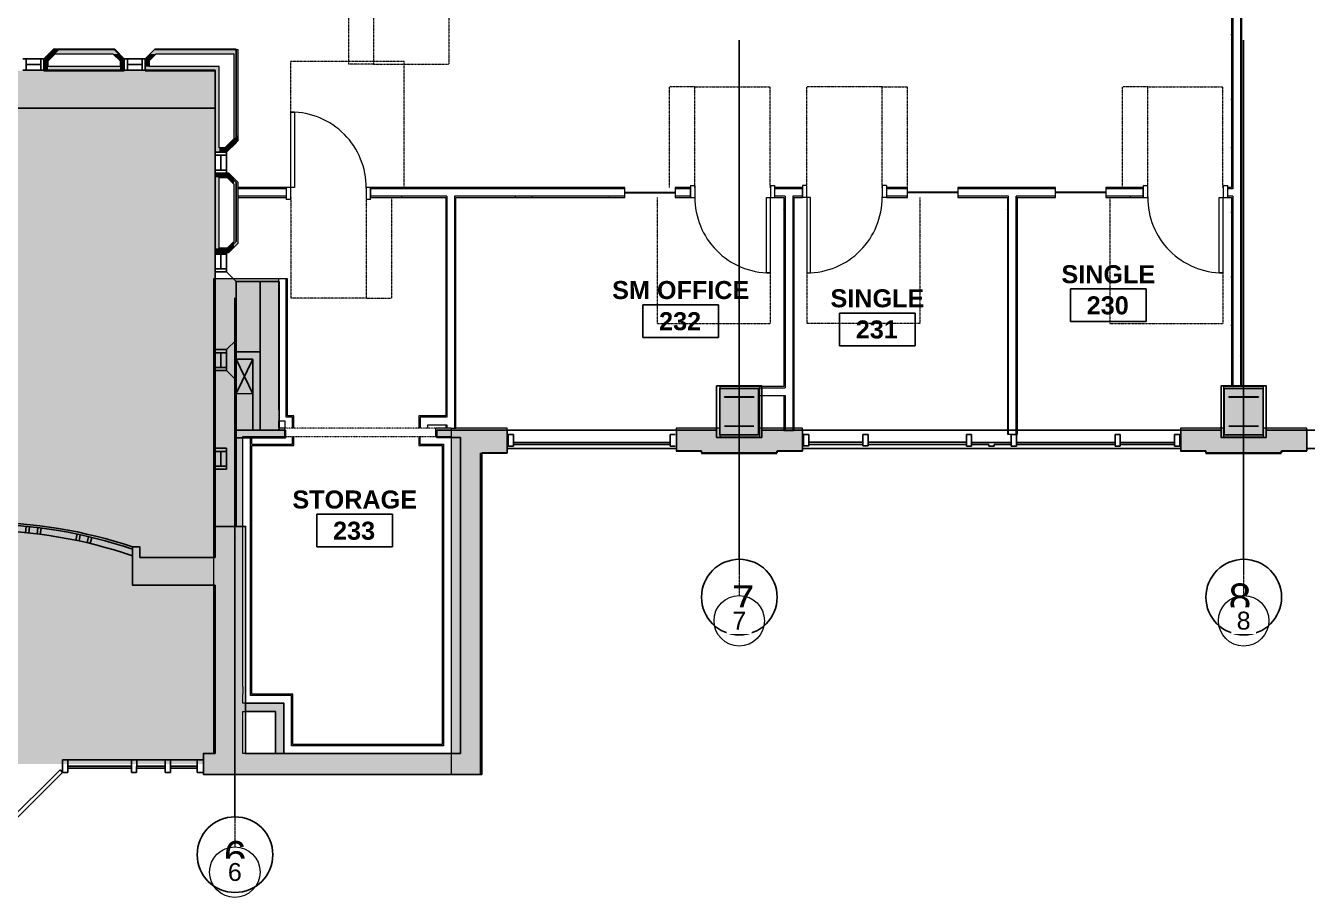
# Model space of a CAD drawing. Header units: inches. Extents: x 25329 to 28023, y 11893 to 13703.
# Drawn here: x 26722 to 27332, y 11893 to 12308 of the extents above; entities that cross this region are included whole.
import ezdxf

# ---------------------------------------------------------------- set-up
doc = ezdxf.new("R2010")
doc.units = ezdxf.units.IN
doc.header["$MEASUREMENT"] = 0
for name, pattern in [('Dash', [0.25, 0.125, -0.125]), ('Grid Line 1_2_', [0.875, 0.5, -0.125, 0.125, -0.125]), ('L1$0$Plaza America BA02$0$CENTER2', [1.125, 0.75, -0.125, 0.125, -0.125]), ('L1$0$Plaza America BA02$0$DASHDOT', [1, 0.5, -0.25, 0, -0.25]), ('L1$0$SAG 02ATL Ste230PHII$0$CENTER2', [1.125, 0.75, -0.125, 0.125, -0.125]), ('Overhead', [0.15625, 0.09375, -0.0625])]:
    doc.linetypes.add(name, pattern=pattern)
for name, color, linetype, lineweight in [('A-AREA-IDEN', 2, 'Continuous', 9), ('A-DETL-GENF', 92, 'Continuous', 9), ('A-DETL-MEDM', 33, 'Continuous', 13), ('A-DOOR', 31, 'Continuous', 13), ('A-DOOR-FRAM', 31, 'Continuous', 20), ('A-GENM', 13, 'Continuous', 13), ('A-GLAZ', 151, 'Continuous', 13), ('A-WALL', 113, 'Continuous', 13), ('A-WALL-PATT', 111, 'Continuous', 13), ('I-WALL', 2, 'Continuous', 13), ('Plaza America_Tower 1_2nd Floor -REVIT_dwg', 8, 'Continuous', 9), ('S-COLS', 52, 'Continuous', 13), ('S-GRID', 1, 'Continuous', 9), ('S-GRID-IDEN', 1, 'Continuous', 9)]:
    doc.layers.add(name, color=color, linetype=linetype, lineweight=lineweight)
for name, color, linetype in [('L1$0$A-Cols-Extr', 3, 'Continuous'), ('L1$0$A-Glaz', 92, 'Continuous'), ('L1$0$A-Wall-Extr', 7, 'Continuous'), ('L1$0$Plaza America BA02$0$14', 5, 'L1$0$Plaza America BA02$0$DASHDOT'), ('L1$0$Plaza America BA02$0$A-Column grid', 252, 'L1$0$Plaza America BA02$0$CENTER2'), ('L1$0$SAG 02ATL Ste230PHII$0$A-Column grid', 252, 'L1$0$SAG 02ATL Ste230PHII$0$CENTER2')]:
    doc.layers.add(name, color=color, linetype=linetype)
doc.styles.add('L1$0$Plaza America BA02$0$MONOTXT', font='MONOTXT', dxfattribs={"height": 0.2})
doc.styles.add('Swis721 Lt BT', font='swissl.ttf', dxfattribs={"height": 8.514638})
doc.styles.add('Swis721 Lt BT_B', font='', dxfattribs={"height": 8.583975})
doc.styles.get('Swis721 Lt BT_B').set_extended_font_data('Swis721 Lt BT', bold=True)
pattern_1 = [(0, (0, 0), (30.72, 7.68), [1.267, -21.773, 1.267, -21.773, -122.88]), (0, (0, 0), (30.72, 7.68), [-46.08, 1.267, -44.813, 1.267, -21.773, -53.76]), (0, (0, 0), (30.72, 7.68), [-115.2, 1.267, -14.093, 1.267, -37.133]), (120, (11.52, 3.84), (-22.0110751, 22.7643004), [1.267, -21.773, 1.267, -21.773, -122.88]), (120, (11.52, 3.84), (-22.0110751, 22.7643004), [-46.08, 1.267, -44.813, 1.267, -21.773, -53.76]), (120, (11.52, 3.84), (-22.0110751, 22.7643004), [-115.2, 1.267, -14.093, 1.267, -37.133]), (240, (15.36, 19.2), (-8.7089249, -30.4443004), [1.267, -21.773, 1.267, -21.773, -122.88]), (240, (15.36, 19.2), (-8.7089249, -30.4443004), [-46.08, 1.267, -44.813, 1.267, -21.773, -53.76]), (240, (15.36, 19.2), (-8.7089249, -30.4443004), [-115.2, 1.267, -14.093, 1.267, -37.133])]

# ---------------------------------------------------------------- blocks, each defined once
blk = doc.blocks.new('L1')
at = {"layer": 'L1$0$A-Cols-Extr'}
for points in [[(27072.47, 12111.73), (27072.47, 12136.23), (27050.99, 12136.23), (27050.99, 12111.73)], [(27070.98, 12113.07), (27070.98, 12135.07), (27052.48, 12135.07), (27052.48, 12113.07)], [(27068.73, 12131.07), (27068.73, 12130.98), (27054.73, 12130.98), (27054.73, 12131.07)], [(27312.47, 12111.73), (27312.47, 12136.23), (27290.99, 12136.23), (27290.99, 12111.73)], [(27310.98, 12113.07), (27310.98, 12135.07), (27292.48, 12135.07), (27292.48, 12113.07)], [(27308.73, 12131.07), (27308.73, 12130.98), (27294.73, 12130.98), (27294.73, 12131.07)]]:
    blk.add_lwpolyline(points, close=True, dxfattribs=at)
for points in [[(27061.73, 12130.98), (27061.73, 12116.98)], [(27301.73, 12130.98), (27301.73, 12116.98)], [(27068.73, 12117.07), (27054.73, 12117.07)], [(27308.73, 12117.07), (27294.73, 12117.07)]]:
    blk.add_lwpolyline(points, dxfattribs=at)
at = {"layer": 'L1$0$A-Glaz'}
for p, q in [((26730.91, 12291.92), (26720.91, 12291.92)), ((26722.41, 12291.92), (26722.41, 12286.43)), ((26722.41, 12289.17), (26729.41, 12289.17)), ((26729.41, 12291.92), (26729.41, 12286.43)), ((26730.91, 12291.92), (26730.91, 12286.43)), ((26769.11, 12291.94), (26769.11, 12286.43)), ((26779.11, 12291.93), (26769.11, 12291.93)), ((26770.61, 12291.93), (26770.61, 12286.44)), ((26770.61, 12289.18), (26777.61, 12289.18)), ((26777.61, 12291.93), (26777.61, 12286.44)), ((26779.11, 12291.93), (26779.11, 12286.44)), ((26779.11, 12291.92), (26779.11, 12291.92)), ((26730.91, 12286.42), (26720.91, 12286.42)), ((26779.11, 12286.43), (26769.11, 12286.43)), ((26812.32, 12247.47), (26817.81, 12247.47)), ((26812.32, 12247.47), (26812.32, 12237.47)), ((26817.82, 12247.47), (26817.82, 12237.47)), ((26812.32, 12245.97), (26817.81, 12245.97)), ((26815.06, 12238.97), (26815.07, 12245.97)), ((26812.31, 12237.47), (26817.82, 12237.47)), ((26812.32, 12238.97), (26817.81, 12238.97)), ((26812.32, 12200.51), (26812.32, 12190.52)), ((26812.32, 12200.51), (26817.81, 12200.51)), ((26812.32, 12199.01), (26817.81, 12199.01)), ((26815.06, 12192.01), (26815.07, 12199.01)), ((26817.82, 12200.51), (26817.82, 12190.51)), ((26812.32, 12192.01), (26817.81, 12192.01)), ((26812.31, 12190.52), (26817.82, 12190.51)), ((26817.81, 12153.57), (26812.32, 12153.57)), ((26817.81, 12152.07), (26812.32, 12152.07)), ((26815.06, 12145.07), (26815.06, 12152.07)), ((26817.81, 12153.57), (26817.81, 12143.57)), ((26817.82, 12143.57), (26812.31, 12143.57)), ((26817.81, 12145.07), (26812.32, 12145.07)), ((26951.31, 12104.42), (26951.31, 12115.17)), ((27031.81, 12115.17), (26951.31, 12115.17)), ((26951.81, 12107.67), (26951.81, 12113.17)), ((26951.81, 12113.17), (26954.31, 12113.17)), ((26954.31, 12113.17), (26954.31, 12107.67)), ((27028.81, 12113.17), (27031.31, 12113.17)), ((27028.81, 12107.67), (27028.81, 12113.17)), ((27031.81, 12105.43), (27031.81, 12115.17)), ((27091.81, 12105.43), (27091.81, 12115.17)), ((27271.81, 12115.17), (27091.81, 12115.17)), ((27092.31, 12107.71), (27092.31, 12113.21)), ((27092.31, 12113.21), (27094.81, 12113.21)), ((27094.81, 12113.21), (27094.81, 12107.71)), ((27120.56, 12113.21), (27123.06, 12113.21)), ((27120.56, 12107.71), (27120.56, 12113.21)), ((27123.06, 12113.21), (27123.06, 12107.71)), ((27169.81, 12107.67), (27169.81, 12113.17)), ((27169.81, 12113.17), (27172.31, 12113.17)), ((27172.31, 12113.17), (27172.31, 12107.67)), ((27191.18, 12113.17), (27193.81, 12113.17)), ((27191.18, 12107.67), (27191.18, 12113.17)), ((27193.68, 12113.17), (27193.68, 12107.67)), ((27240.56, 12107.67), (27240.56, 12113.17)), ((27240.56, 12113.17), (27243.06, 12113.17)), ((27243.06, 12113.17), (27243.06, 12107.67)), ((27268.81, 12113.17), (27271.31, 12113.17)), ((27268.81, 12107.67), (27268.81, 12113.17)), ((27271.31, 12113.17), (27271.31, 12107.67)), ((27271.81, 12105.43), (27271.81, 12115.17)), ((27433.9, 12115.17), (27331.81, 12115.17)), ((27331.81, 12105.43), (27331.81, 12115.17)), ((26817.81, 12106.62), (26812.32, 12106.62)), ((26817.82, 12106.62), (26817.82, 12096.62)), ((27031.81, 12106.42), (26951.31, 12106.42)), ((26954.31, 12107.67), (26951.81, 12107.67)), ((27028.81, 12109.42), (26954.31, 12109.42)), ((27028.81, 12108.42), (26954.31, 12108.42)), ((27031.31, 12107.67), (27028.81, 12107.67)), ((27271.81, 12106.42), (27091.81, 12106.42)), ((27094.81, 12107.71), (27092.31, 12107.71)), ((27120.56, 12109.48), (27094.81, 12109.48)), ((27120.56, 12108.42), (27094.81, 12108.42)), ((27123.06, 12107.71), (27120.56, 12107.71)), ((27169.81, 12109.48), (27123.06, 12109.48)), ((27169.81, 12108.42), (27123.06, 12108.42)), ((27169.81, 12109.67), (27169.81, 12109.67)), ((27172.31, 12107.67), (27169.81, 12107.67)), ((27172.31, 12109.67), (27172.31, 12109.67)), ((27191.18, 12109.42), (27172.31, 12109.42)), ((27180.56, 12108.42), (27172.31, 12108.42)), ((27180.56, 12107.67), (27180.56, 12108.42)), ((27180.56, 12107.67), (27183.06, 12107.67)), ((27183.06, 12107.67), (27183.06, 12108.42)), ((27183.06, 12108.42), (27191.18, 12108.42)), ((27193.68, 12107.67), (27191.18, 12107.67)), ((27193.68, 12109.42), (27240.56, 12109.42)), ((27193.68, 12108.42), (27240.56, 12108.42)), ((27243.06, 12107.67), (27240.56, 12107.67)), ((27243.06, 12109.42), (27268.81, 12109.42)), ((27243.06, 12108.42), (27268.81, 12108.42)), ((27271.31, 12107.67), (27268.81, 12107.67)), ((27433.9, 12106.42), (27331.81, 12106.42)), ((26817.81, 12105.12), (26812.32, 12105.12)), ((26815.06, 12098.12), (26815.06, 12105.12)), ((26817.82, 12096.62), (26812.31, 12096.62)), ((26817.81, 12098.12), (26812.32, 12098.12)), ((26722.21, 12066.43), (26722.5, 12069.42)), ((26723.71, 12066.29), (26724.01, 12069.27)), ((26727.68, 12065.84), (26728.04, 12068.82)), ((26729.17, 12065.66), (26729.55, 12068.64)), ((26746.12, 12062.84), (26746.73, 12065.77)), ((26747.59, 12062.54), (26748.22, 12065.46)), ((26751.49, 12061.65), (26752.17, 12064.57)), ((26752.95, 12061.31), (26753.65, 12064.22)), ((26806.81, 11961.42), (26806.81, 11951.42)), ((26711.7, 11926.79), (26738.57, 11953.66)), ((26739.81, 11952.42), (26738.57, 11953.66)), ((26739.79, 11958.43), (26739.79, 11952.42)), ((26742.29, 11958.42), (26739.79, 11958.42)), ((26772.52, 11958.43), (26742.29, 11958.42)), ((26742.29, 11952.42), (26742.29, 11958.42)), ((26772.54, 11955.44), (26742.29, 11955.44)), ((26772.54, 11954.44), (26742.29, 11954.44)), ((26775.02, 11958.43), (26772.52, 11958.44)), ((26772.52, 11956.84), (26772.52, 11958.43)), ((26772.52, 11958.43), (26772.52, 11952.43)), ((26775.02, 11952.43), (26775.03, 11958.43)), ((26788.66, 11958.43), (26775.03, 11958.43)), ((26788.67, 11955.43), (26775.03, 11955.43)), ((26788.67, 11954.43), (26775.03, 11954.43)), ((26791.16, 11958.42), (26788.66, 11958.43)), ((26788.66, 11958.43), (26788.66, 11952.42)), ((26788.66, 11956.84), (26788.66, 11958.43)), ((26803.79, 11955.42), (26791.15, 11955.42)), ((26803.79, 11954.42), (26791.15, 11954.42)), ((26803.78, 11958.42), (26791.16, 11958.42)), ((26791.16, 11952.42), (26791.16, 11958.42)), ((26803.78, 11956.83), (26803.78, 11958.42)), ((26803.78, 11958.42), (26803.78, 11952.42)), ((26806.81, 11958.42), (26803.78, 11958.42)), ((26712.94, 11925.55), (26739.81, 11952.42)), ((26742.29, 11952.42), (26739.79, 11952.42)), ((26775.02, 11952.43), (26772.52, 11952.43)), ((26791.16, 11952.42), (26788.66, 11952.42)), ((26806.81, 11952.42), (26803.78, 11952.42))]:
    blk.add_line(p, q, dxfattribs=at)
for radius, start, end in [(222.71, 71.34269, 89.99996), (221.71, 71.25534, 90.00003), (218.71, 70.9885, 89.99997)]:
    blk.add_arc((26701.79, 11848.66), radius, start, end, dxfattribs=at)
at = {"layer": 'L1$0$A-Wall-Extr'}
for p, q in [((26730.91, 12291.92), (26735.41, 12296.42)), ((26735.41, 12296.42), (26764.61, 12296.42)), ((26764.61, 12296.42), (26769.11, 12291.93)), ((26779.11, 12291.93), (26783.61, 12296.43)), ((26783.61, 12296.43), (26822.31, 12296.42)), ((26730.91, 12286.42), (26769.11, 12286.41)), ((26779.11, 12286.43), (26812.31, 12286.43)), ((26591.31, 12268.44), (26812.31, 12268.44)), ((26822.31, 12251.97), (26817.81, 12247.47)), ((26812.31, 12237.47), (26812.31, 12200.51)), ((26822.32, 12232.97), (26817.82, 12237.47)), ((26822.32, 12205.02), (26822.32, 12232.97)), ((26812.29, 12210.9), (26812.29, 12210.9)), ((26817.82, 12200.52), (26822.32, 12205.02)), ((26812.31, 12054.67), (26812.31, 12190.52)), ((26822.32, 12186.01), (26817.82, 12190.51)), ((26822.32, 12158.06), (26822.32, 12186.01)), ((26822.32, 12186.01), (26842.82, 12186.01)), ((26842.82, 12115.17), (26842.82, 12186.01)), ((26817.82, 12153.56), (26822.32, 12158.06)), ((26822.31, 12152.54), (26833.79, 12152.54)), ((26822.31, 12152.54), (26822.31, 12069.42)), ((26822.31, 12152.54), (26822.31, 12152.54)), ((26822.31, 12149), (26830.29, 12132.54)), ((26822.31, 12149), (26830.29, 12149)), ((26830.29, 12149), (26822.33, 12132.63)), ((26830.29, 12149.04), (26830.29, 12115.17)), ((26833.79, 12152.54), (26833.79, 12115.17)), ((26822.33, 12139.07), (26817.83, 12143.57)), ((26830.29, 12132.54), (26822.33, 12132.63)), ((26837.97, 12115.17), (26822.31, 12115.17)), ((26917.92, 12115.17), (26929.06, 12115.17)), ((26929.06, 12115.17), (26929.06, 12115.17)), ((26929.06, 12115.17), (26951.31, 12115.17)), ((27031.81, 12115.17), (27050.99, 12115.17)), ((27091.81, 12115.17), (27072.47, 12115.17)), ((27271.81, 12115.17), (27290.99, 12115.17)), ((27331.81, 12115.17), (27312.47, 12115.17)), ((26837.92, 12111.64), (26822.31, 12111.64)), ((26917.92, 12111.67), (26929.06, 12111.67)), ((26929.03, 11961.42), (26929.06, 12111.67)), ((26939.28, 12104.42), (26951.31, 12104.42)), ((26939.28, 11951.42), (26939.28, 12104.42)), ((27043.81, 12105.43), (27031.81, 12105.43)), ((27043.81, 12104.43), (27043.81, 12105.43)), ((27079.81, 12104.43), (27043.81, 12104.43)), ((27079.81, 12104.43), (27079.81, 12105.43)), ((27091.81, 12105.43), (27079.81, 12105.43)), ((27079.81, 12104.43), (27079.81, 12104.43)), ((27283.81, 12105.43), (27271.81, 12105.43)), ((27283.81, 12104.43), (27283.81, 12105.43)), ((27319.81, 12104.43), (27283.81, 12104.43)), ((27331.81, 12105.43), (27319.81, 12105.43)), ((27319.81, 12104.43), (27319.81, 12105.43)), ((27319.81, 12104.43), (27319.81, 12104.43)), ((26822.31, 12069.42), (26822.31, 12092.12)), ((26826.81, 12069.42), (26812.31, 12069.42)), ((26812.31, 12069.42), (26812.31, 12069.42)), ((26826.81, 12069.42), (26826.81, 11961.42)), ((26822.31, 12064.17), (26822.31, 12064.17)), ((26773.04, 12059.67), (26776.54, 12059.67)), ((26773.04, 12059.67), (26773.04, 12041.42)), ((26776.54, 12054.67), (26776.54, 12059.67)), ((26812.29, 12054.67), (26776.54, 12054.67)), ((26773.04, 12041.42), (26812.29, 12041.42)), ((26812.31, 12041.42), (26773.06, 12041.42)), ((26812.29, 12041.42), (26812.29, 11961.42)), ((26812.31, 11961.42), (26812.31, 12041.42)), ((26806.81, 11961.42), (26812.29, 11961.42)), ((26929.03, 11961.42), (26826.79, 11961.42)), ((26806.81, 11951.42), (26939.28, 11951.42)), ((26927.28, 11951.42), (26939.28, 11951.42))]:
    blk.add_line(p, q, dxfattribs=at)
at = {"layer": 'L1$0$A-Wall-Extr', "linetype": 'Continuous'}
blk.add_line((26822.32, 12158.06), (26822.31, 12139.09), dxfattribs=at)
at = {"layer": 'L1$0$A-Wall-Extr', "linetype": 'Continuous', "flags": 128}
for points in [[(26779.11, 12291.92), (26783.61, 12296.43), (26822.31, 12296.43), (26822.31, 12251.97), (26817.81, 12247.47), (26812.32, 12247.47), (26812.32, 12286.43), (26779.11, 12286.43)], [(26812.32, 12237.47), (26817.82, 12237.47), (26822.32, 12232.97), (26822.32, 12205.02), (26817.82, 12200.52), (26812.32, 12200.51)], [(26812.31, 12190.52), (26817.82, 12190.51), (26822.32, 12186.01), (26822.31, 12158.05), (26817.82, 12153.56), (26812.32, 12153.57)]]:
    blk.add_lwpolyline(points, close=True, dxfattribs=at)
at = {"layer": 'L1$0$A-Wall-Extr', "linetype": 'Continuous'}
for points in [[(26833.79, 12152.54), (26822.32, 12152.54), (26822.32, 12186.01)], [(26822.32, 12186.01), (26842.82, 12186.01)], [(26842.82, 12186.01), (26842.82, 12115.17), (26833.79, 12115.17), (26833.79, 12186.01)]]:
    blk.add_lwpolyline(points, dxfattribs=at)
at = {"layer": 'L1$0$A-Wall-Extr', "linetype": 'Continuous', "flags": 128}
for points in [[(26817.81, 12153.56), (26822.31, 12158.05), (26822.32, 12152.54), (26833.79, 12152.54)], [(26812.31, 12143.57), (26812.32, 12153.57)], [(26812.31, 12143.57), (26812.31, 12054.67), (26776.54, 12054.67), (26776.54, 12059.67), (26773.04, 12059.67), (26773.06, 12041.42), (26812.29, 12041.42), (26812.31, 11961.42), (26806.81, 11961.42), (26806.81, 11951.42), (26939.28, 11951.42), (26939.28, 12104.42), (26951.31, 12104.42), (26951.31, 12115.17), (26917.92, 12115.17), (26917.92, 12111.67), (26929.06, 12111.67), (26929.03, 11961.42), (26826.81, 11961.42), (26826.81, 12069.42), (26812.31, 12069.42)], [(26812.31, 12143.57), (26817.81, 12143.57), (26822.33, 12139.07), (26822.31, 12069.42)], [(26833.79, 12115.17), (26845.92, 12115.14), (26845.92, 12111.64), (26822.31, 12111.64), (26822.31, 12139.09)], [(26845.03, 11961.42), (26845.03, 11985.42), (26826.81, 11985.42)], [(26841.03, 11961.42), (26841.03, 11981.42), (26826.81, 11981.42)]]:
    blk.add_lwpolyline(points, dxfattribs=at)
at = {"layer": 'L1$0$Plaza America BA02$0$14', "linetype": 'Continuous'}
for centre in [(27061.79, 12035.78), (27301.78, 12035.78), (26821.81, 11913.26)]:
    blk.add_ellipse(centre, major_axis=(18, 0), ratio=0.99964, start_param=0, end_param=6.283175, dxfattribs=at)
at = {"layer": 'L1$0$Plaza America BA02$0$A-Column grid'}
for p, q in [((27061.73, 12300.7), (27061.73, 12053.77)), ((27301.73, 12300.7), (27301.73, 12053.77)), ((26821.81, 12178.18), (26821.81, 11931.25))]:
    blk.add_line(p, q, dxfattribs=at)
at = {"layer": 'L1$0$SAG 02ATL Ste230PHII$0$A-Column grid', "linetype": 'Continuous'}
for p, q in [((27061.73, 12300.7), (27061.73, 12053.77)), ((27301.73, 12300.7), (27301.73, 12053.77)), ((26821.81, 12178.18), (26821.81, 11931.25))]:
    blk.add_line(p, q, dxfattribs=at)
at = {"layer": 'L1$0$Plaza America BA02$0$14', "linetype": 'Continuous', "style": 'L1$0$Plaza America BA02$0$MONOTXT', "width": 1.000361}
for s, p in [('7', (27057.76, 12027.93)), ('8', (27294.16, 12028.8)), ('6', (26816.06, 11906.28))]:
    blk.add_text(s, height=13.49, dxfattribs=at).set_placement(p)
blk = doc.blocks.new('Single Flush - OTJ_SOLIDFLUSH_ALUM-4900275-FIRST FLOOR CONSTRUCTION')
at = {"layer": 'A-DOOR', "lineweight": 20}
for p, q in [((16.16, -2.44), (17.91, -2.44)), ((16.16, -38.25), (16.16, -2.44)), ((17.91, -2.44), (17.91, -38.25)), ((17.91, -38.25), (16.16, -38.25))]:
    blk.add_line(p, q, dxfattribs=at)
at = {"layer": 'A-DOOR', "lineweight": 9}
blk.add_arc((17.91, -2.44), 35.81, 179.5, 270, dxfattribs=at)
at = {"layer": 'A-DOOR-FRAM'}
for p, q in [((-20, 3.31), (-20, -2.44)), ((-20, 3.31), (-18, 3.31)), ((-18, 3.31), (-18, -2.44)), ((18, 3.31), (18, -2.44)), ((18, 3.31), (20, 3.31)), ((20, 3.31), (20, -2.44)), ((-20, -2.44), (-18, -2.44)), ((18, -2.44), (20, -2.44))]:
    blk.add_line(p, q, dxfattribs=at)
at = {"layer": 'A-GENM', "linetype": 'Dash', "lineweight": 9}
for p, q in [((-17.91, 50.25), (-29.91, 50.25)), ((-29.91, 2.44), (-29.91, 50.25)), ((-17.91, 50.25), (17.91, 50.25)), ((-17.91, 2.44), (-17.91, 50.25)), ((17.91, 2.44), (17.91, 50.25)), ((17.87, 2.44), (17.91, 2.44)), ((-35.91, -2.44), (-35.91, -62.25)), ((17.87, -2.44), (17.91, -2.44)), ((17.91, -2.44), (17.91, -62.25)), ((-35.91, -62.25), (17.91, -62.25))]:
    blk.add_line(p, q, dxfattribs=at)
blk = doc.blocks.new('Single Flush - OTJ_SOLIDFLUSH_ALUM-4900816-FIRST FLOOR CONSTRUCTION')
at = {"layer": 'A-DOOR', "lineweight": 20}
for p, q in [((16.16, 38.25), (16.16, 2.44)), ((17.91, 38.25), (16.16, 38.25)), ((17.91, 2.44), (17.91, 38.25)), ((16.16, 2.44), (17.91, 2.44))]:
    blk.add_line(p, q, dxfattribs=at)
at = {"layer": 'A-DOOR', "lineweight": 9}
blk.add_arc((17.91, 2.44), 35.81, 90, 180.5, dxfattribs=at)
at = {"layer": 'A-DOOR-FRAM'}
for p, q in [((-20, -3.31), (-20, 2.44)), ((-20, 2.44), (-18, 2.44)), ((-18, -3.31), (-18, 2.44)), ((18, -3.31), (18, 2.44)), ((18, 2.44), (20, 2.44)), ((20, -3.31), (20, 2.44)), ((-20, -3.31), (-18, -3.31)), ((18, -3.31), (20, -3.31))]:
    blk.add_line(p, q, dxfattribs=at)
at = {"layer": 'A-GENM', "linetype": 'Dash', "lineweight": 9}
for p, q in [((-35.91, 62.25), (17.91, 62.25)), ((-35.91, 2.44), (-35.91, 62.25)), ((17.91, 2.44), (17.91, 62.25)), ((17.87, 2.44), (17.91, 2.44)), ((-29.91, -2.44), (-29.91, -50.25)), ((-17.91, -2.44), (-17.91, -50.25)), ((17.87, -2.44), (17.91, -2.44)), ((17.91, -2.44), (17.91, -50.25)), ((-17.91, -50.25), (-29.91, -50.25)), ((-17.91, -50.25), (17.91, -50.25))]:
    blk.add_line(p, q, dxfattribs=at)
blk = doc.blocks.new('Frameless opening with glazing - 24_ x 96_-4900874-FIRST FLOOR CONSTRUCTION')
at = {"layer": 'A-GLAZ', "lineweight": 30}
blk.add_line((-13.5, 0.0625), (10.5, 0.0625), dxfattribs=at)
blk = doc.blocks.new('Concrete-Rectangular-Column - 19 X 24-5195709-FIRST FLOOR CONSTRUCTION')
at = {"layer": 'S-COLS', "lineweight": 9}
blk.add_hatch(color=7, dxfattribs=at).paths.add_polyline_path([(-9.5, -12), (9.5, -12), (9.5, 12), (-9.5, 12)], flags=0)
at = {"layer": 'S-COLS', "color": 8, "lineweight": 20}
for p, q in [((9.5, 12), (-9.5, 12)), ((-9.5, 12), (-9.5, -12)), ((9.5, -12), (9.5, 12)), ((-9.5, -12), (9.5, -12))]:
    blk.add_line(p, q, dxfattribs=at)
blk = doc.blocks.new('Opening-Door - 72 x 96-5124941-FIRST FLOOR CONSTRUCTION')
at = {"layer": 'A-DETL-GENF', "linetype": 'Overhead'}
for p, q in [((35.68, 2), (-36.32, 2)), ((-36.32, -2), (35.68, -2))]:
    blk.add_line(p, q, dxfattribs=at)
at = {"layer": 'A-DETL-MEDM', "lineweight": 20}
for p, q in [((-36.32, 2), (-36.32, -2)), ((35.68, -2), (35.68, 2))]:
    blk.add_line(p, q, dxfattribs=at)
blk = doc.blocks.new('Grid - Grid Head - Circle-50561-FIRST FLOOR CONSTRUCTION')
at = {"layer": 'S-GRID-IDEN'}
blk.add_circle((0, 0), 0.125, dxfattribs=at)
blk = doc.blocks.new('Room Tag - Room Name and Number-3379422-FIRST FLOOR CONSTRUCTION')
at = {"layer": 'A-AREA-IDEN'}
for p, q in [((-0.1881, -0.1636), (-0.1881, -0.0018)), ((-0.1881, -0.0018), (0.1869, -0.0018)), ((0.1869, -0.0018), (-0.1881, -0.0018)), ((-0.1881, -0.0018), (-0.1881, -0.1636)), ((0.1869, -0.0018), (0.1869, -0.1636)), ((0.1869, -0.1636), (0.1869, -0.0018)), ((0.1869, -0.1636), (-0.1881, -0.1636)), ((-0.1881, -0.1636), (0.1869, -0.1636))]:
    blk.add_line(p, q, dxfattribs=at)

msp = doc.modelspace()

# ---------------------------------------------------------------- hatches: boundary and pattern name
at = {"layer": 'A-DETL-GENF'}
msp.add_hatch(color=9, dxfattribs=at).paths.add_polyline_path([(26806.81, 11956.42), (26806.81, 11961.42), (26811.6, 11961.42), (26811.6, 12187.23), (26812.31, 12187.23), (26812.31, 12286.18), (26591.31, 12286.18), (26591.3, 12023.92), (26587.05, 12023.92), (26587.05, 12022.32), (26581.05, 12022.32), (26581.05, 12023.92), (26573.3, 12023.92), (26573.3, 12166.42), (26480.31, 12166.42), (26480.31, 11961.42), (26581.05, 11961.42), (26581.05, 11982.32), (26587.05, 11982.32), (26587.05, 11961.42), (26597.56, 11961.42), (26597.56, 11956.42), (26747.89, 11956.42)], flags=0)
at = {"layer": 'A-WALL-PATT', "lineweight": 9}
h = msp.add_hatch(dxfattribs=at)
h.set_pattern_fill('FP2_2', color=256, style=0, pattern_type=2)
h.set_pattern_definition(pattern_1)
h.paths.add_polyline_path([(27300.24, 12136.26), (27300.86, 12136.26), (27300.86, 12544.42), (27300.24, 12544.42), (27300.24, 12226.47)], flags=0)
h.paths.add_polyline_path([(27300.86, 12548.04), (27300.86, 12580.98), (27300.24, 12580.98), (27300.24, 12548.04)], flags=0)
h = msp.add_hatch(dxfattribs=at)
h.set_pattern_fill('FP2_2', color=256, style=0, pattern_type=2)
h.set_pattern_definition(pattern_1)
h.paths.add_polyline_path([(27295.99, 12136.26), (27296.61, 12136.26), (27296.61, 12226.47), (27295.99, 12226.47), (27295.99, 12225.84)], flags=0)
h.paths.add_polyline_path([(27295.99, 12230.09), (27296.61, 12230.09), (27296.61, 12467.48), (27295.99, 12467.48), (27295.99, 12230.72)], flags=0)
h.paths.add_polyline_path([(27296.61, 12471.11), (27296.61, 12574.36), (27295.99, 12574.36), (27295.99, 12471.11)], flags=0)
for points in [[(26732.91, 12290.84), (26738.3, 12296.23), (26735.47, 12296.23), (26732.91, 12293.67)], [(26763.72, 12294.23), (26766.55, 12294.23), (26764.55, 12296.23), (26738.3, 12296.23), (26736.3, 12294.23), (26747.89, 12294.23)], [(26781.41, 12294.23), (26821.31, 12294.23), (26821.31, 12296.23), (26783.41, 12296.23)], [(26821.31, 12253.79), (26823.31, 12255.79), (26823.31, 12296.23), (26821.31, 12296.23), (26821.31, 12255.79)], [(26730.91, 12286.18), (26732.91, 12286.18), (26732.91, 12293.67), (26730.91, 12291.67), (26730.91, 12290.84)], [(26767.11, 12290.84), (26767.11, 12293.67), (26766.55, 12294.23), (26763.72, 12294.23), (26764.55, 12293.4)], [(26767.11, 12286.18), (26769.11, 12286.18), (26769.11, 12291.67), (26767.11, 12293.67), (26767.11, 12288.18)], [(26779.11, 12289.1), (26784.24, 12294.23), (26781.41, 12294.23), (26779.11, 12291.93), (26779.11, 12291.1)], [(26779.11, 12288.18), (26781.11, 12288.18), (26781.11, 12291.1), (26779.11, 12289.1)], [(26747.89, 12286.18), (26767.11, 12286.18), (26767.11, 12288.18), (26732.91, 12288.18), (26732.91, 12286.18)], [(26808.35, 12286.18), (26814.31, 12286.18), (26814.31, 12288.18), (26779.11, 12288.18), (26779.11, 12286.18), (26805.32, 12286.18)], [(26812.31, 12247.47), (26814.31, 12247.47), (26814.31, 12286.18), (26812.31, 12286.18), (26812.31, 12248.01)], [(26816.99, 12249.47), (26819.82, 12249.47), (26823.31, 12252.96), (26823.31, 12255.79), (26821.31, 12253.79)], [(26817.82, 12247.47), (26819.82, 12249.47), (26814.31, 12249.47), (26814.31, 12247.47), (26816.06, 12247.47)], [(26816.06, 12235.44), (26818.06, 12235.44), (26816.06, 12237.44), (26812.31, 12237.44), (26812.31, 12235.44), (26814.31, 12235.44)], [(26812.31, 12201.77), (26814.31, 12201.77), (26814.31, 12235.44), (26812.31, 12235.44), (26812.31, 12226.47)], [(26821.31, 12232.19), (26821.31, 12235.02), (26818.89, 12237.44), (26816.06, 12237.44), (26818.06, 12235.44)], [(26821.31, 12202.19), (26823.31, 12204.19), (26823.31, 12233.02), (26821.31, 12235.02), (26821.31, 12204.19)], [(26818.06, 12199.77), (26818.89, 12199.77), (26821.31, 12202.19), (26821.31, 12205.02), (26816.06, 12199.77)], [(26812.31, 12199.77), (26816.06, 12199.77), (26818.06, 12201.77), (26812.31, 12201.77)], [(26829.35, 12116.23), (26842.6, 12116.23), (26842.6, 12187.23), (26811.6, 12187.23), (26811.6, 12116.23), (26829.23, 12116.23)], [(26825.6, 11961.42), (26825.6, 12116.23), (26811.6, 12116.23), (26811.6, 11961.42), (26813.46, 11961.42)], [(26924.6, 11951.42), (26938.6, 11951.42), (26938.6, 12116.23), (26924.6, 12116.23), (26924.6, 12049.99)], [(26938.6, 12104.23), (26951.31, 12104.23), (26951.31, 12116.23), (26938.6, 12116.23)], [(27043.81, 12105.17), (27043.81, 12116.17), (27031.65, 12116.17), (27031.65, 12105.17)], [(27043.81, 12104.17), (27079.65, 12104.17), (27079.65, 12116.17), (27071.47, 12116.17), (27071.47, 12111.98), (27052.47, 12111.98), (27052.47, 12116.17), (27043.81, 12116.17), (27043.81, 12105.17)], [(27091.81, 12105.17), (27091.81, 12116.17), (27087.18, 12116.17), (27087.18, 12115.1), (27086.99, 12116.17), (27079.65, 12116.17), (27079.65, 12105.17), (27087.18, 12105.17)], [(27272.45, 12105.17), (27283.81, 12105.17), (27283.81, 12116.17), (27271.65, 12116.17), (27271.65, 12105.17)], [(27311.23, 12104.17), (27319.65, 12104.17), (27319.65, 12116.17), (27311.23, 12116.17), (27311.23, 12111.98), (27292.23, 12111.98), (27292.23, 12116.17), (27283.81, 12116.17), (27283.81, 12104.17), (27300.24, 12104.17)], [(27319.65, 12105.17), (27331.81, 12105.17), (27331.81, 12116.17), (27319.65, 12116.17)], [(26825.6, 11981.42), (26845.03, 11981.42), (26845.03, 11985.42), (26825.6, 11985.42)], [(26845.03, 11961.42), (26845.03, 11981.42), (26841.03, 11981.42), (26841.03, 11961.42)], [(26879.03, 11951.42), (26924.6, 11951.42), (26924.6, 11961.42), (26806.81, 11961.42), (26806.81, 11951.42), (26846.25, 11951.42)]]:
    msp.add_hatch(color=7, dxfattribs=at).paths.add_polyline_path(points, flags=0)
h = msp.add_hatch(dxfattribs=at)
h.set_pattern_fill('FP2_2', color=256, style=0, pattern_type=2)
h.set_pattern_definition(pattern_1)
h.paths.add_polyline_path([(26922.06, 12230.09), (26922.06, 12230.72), (26886.32, 12230.72), (26886.32, 12230.09)], flags=0)
h.paths.add_polyline_path([(26846.23, 12230.09), (26846.32, 12230.09), (26846.32, 12230.72), (26823.31, 12230.72), (26823.31, 12230.09), (26842.6, 12230.09)], flags=0)
h = msp.add_hatch(dxfattribs=at)
h.set_pattern_fill('FP2_2', color=256, style=0, pattern_type=2)
h.set_pattern_definition(pattern_1)
h.paths.add_polyline_path([(27295.99, 12230.09), (27295.99, 12230.72), (27293.99, 12230.72), (27293.99, 12230.09)], flags=0)
h.paths.add_polyline_path([(26922.68, 12230.09), (27007.28, 12230.09), (27007.28, 12230.72), (26922.06, 12230.72), (26922.06, 12230.09)], flags=0)
h.paths.add_polyline_path([(27082.93, 12230.09), (27091.81, 12230.09), (27091.81, 12230.72), (27078.54, 12230.72), (27078.54, 12230.09), (27079.65, 12230.09)], flags=0)
h.paths.add_polyline_path([(27193.55, 12230.09), (27212.18, 12230.09), (27212.18, 12230.72), (27165.81, 12230.72), (27165.81, 12230.09), (27189.93, 12230.09)], flags=0)
h.paths.add_polyline_path([(27253.99, 12230.09), (27253.99, 12230.72), (27236.18, 12230.72), (27236.18, 12230.09)], flags=0)
h.paths.add_polyline_path([(27131.81, 12230.09), (27141.81, 12230.09), (27141.81, 12230.72), (27131.81, 12230.72)], flags=0)
h.paths.add_polyline_path([(27031.65, 12230.09), (27038.54, 12230.09), (27038.54, 12230.72), (27031.28, 12230.72), (27031.28, 12230.09)], flags=0)
h = msp.add_hatch(dxfattribs=at)
h.set_pattern_fill('FP2_2', color=256, style=0, pattern_type=2)
h.set_pattern_definition(pattern_1)
h.paths.add_polyline_path([(26846.32, 12225.84), (26846.32, 12226.47), (26823.31, 12226.47), (26823.31, 12225.84), (26846.23, 12225.84)], flags=0)
h.paths.add_polyline_path([(26922.06, 12225.84), (26922.06, 12226.47), (26886.32, 12226.47), (26886.32, 12225.84)], flags=0)
h = msp.add_hatch(dxfattribs=at)
h.set_pattern_fill('FP2_2', color=256, style=0, pattern_type=2)
h.set_pattern_definition(pattern_1)
h.paths.add_polyline_path([(26922.06, 12116.23), (26922.68, 12116.23), (26922.68, 12117.73), (26922.06, 12117.73)], flags=0)
h.paths.add_polyline_path([(26922.06, 12121.36), (26922.68, 12121.36), (26922.68, 12226.47), (26922.06, 12226.47), (26922.06, 12121.98)], flags=0)
h = msp.add_hatch(dxfattribs=at)
h.set_pattern_fill('FP2_2', color=256, style=0, pattern_type=2)
h.set_pattern_definition(pattern_1)
h.paths.add_polyline_path([(27295.88, 12225.84), (27295.99, 12225.84), (27295.99, 12226.47), (27293.99, 12226.47), (27293.99, 12225.84)], flags=0)
h.paths.add_polyline_path([(26926.31, 12225.84), (27007.28, 12225.84), (27007.28, 12226.47), (26926.31, 12226.47)], flags=0)
h.paths.add_polyline_path([(27031.28, 12225.84), (27038.54, 12225.84), (27038.54, 12226.47), (27031.28, 12226.47)], flags=0)
h.paths.add_polyline_path([(27194.18, 12225.84), (27212.18, 12225.84), (27212.18, 12226.47), (27193.55, 12226.47), (27193.55, 12225.84)], flags=0)
h.paths.add_polyline_path([(27083.56, 12225.84), (27083.56, 12226.47), (27078.54, 12226.47), (27078.54, 12225.84), (27082.93, 12225.84)], flags=0)
h.paths.add_polyline_path([(27253.99, 12225.84), (27253.99, 12226.47), (27236.18, 12226.47), (27236.18, 12225.84)], flags=0)
h.paths.add_polyline_path([(27189.3, 12225.84), (27189.93, 12225.84), (27189.93, 12226.47), (27165.81, 12226.47), (27165.81, 12225.84), (27186.09, 12225.84)], flags=0)
h.paths.add_polyline_path([(27131.81, 12225.84), (27141.81, 12225.84), (27141.81, 12226.47), (27131.81, 12226.47)], flags=0)
h.paths.add_polyline_path([(27091.81, 12225.84), (27091.81, 12226.47), (27087.18, 12226.47), (27087.18, 12225.84), (27087.81, 12225.84)], flags=0)
h = msp.add_hatch(dxfattribs=at)
h.set_pattern_fill('FP2_2', color=256, style=0, pattern_type=2)
h.set_pattern_definition(pattern_1)
h.paths.add_polyline_path([(26926.93, 12116.23), (26926.93, 12225.84), (26926.31, 12225.84), (26926.31, 12116.23)], flags=0)
h = msp.add_hatch(dxfattribs=at)
h.set_pattern_fill('FP2_2', color=256, style=0, pattern_type=2)
h.set_pattern_definition(pattern_1)
h.paths.add_polyline_path([(27083.56, 12116.17), (27083.56, 12131.73), (27082.93, 12131.73), (27082.97, 12116.17)], flags=0)
h.paths.add_polyline_path([(27082.93, 12135.36), (27083.56, 12135.36), (27083.56, 12225.84), (27082.93, 12225.84), (27082.93, 12135.98)], flags=0)
h = msp.add_hatch(dxfattribs=at)
h.set_pattern_fill('FP2_2', color=256, style=0, pattern_type=2)
h.set_pattern_definition(pattern_1)
h.paths.add_polyline_path([(27087.18, 12116.17), (27087.81, 12116.17), (27087.81, 12225.84), (27087.18, 12225.84), (27087.18, 12135.36)], flags=0)
h = msp.add_hatch(dxfattribs=at)
h.set_pattern_fill('FP2_2', color=256, style=0, pattern_type=2)
h.set_pattern_definition(pattern_1)
h.paths.add_polyline_path([(27189.93, 12113.28), (27189.93, 12225.84), (27189.3, 12225.84), (27189.3, 12113.28)], flags=0)
h = msp.add_hatch(dxfattribs=at)
h.set_pattern_fill('FP2_2', color=256, style=0, pattern_type=2)
h.set_pattern_definition(pattern_1)
h.paths.add_polyline_path([(27193.55, 12113.28), (27194.18, 12113.28), (27194.18, 12225.84), (27193.55, 12225.84)], flags=0)
h = msp.add_hatch(dxfattribs=at)
h.set_pattern_fill('FP2_2', color=256, style=0, pattern_type=2)
h.set_pattern_definition(pattern_1)
h.paths.add_polyline_path([(26849.75, 12107.98), (26849.75, 12112.23), (26849.12, 12112.23), (26849.12, 12107.98)], flags=0)
h.paths.add_polyline_path([(26849.12, 12116.23), (26849.75, 12116.23), (26849.75, 12121.36), (26849.12, 12121.36), (26849.12, 12119.73)], flags=0)
h = msp.add_hatch(color=7, dxfattribs=at)
h.paths.add_polyline_path([(26924.6, 12112.23), (26924.6, 12116.23), (26917.31, 12116.23), (26917.31, 12112.23), (26922.68, 12112.23)], flags=0)
h.paths.add_polyline_path([(26845.31, 12112.23), (26845.31, 12116.23), (26825.6, 12116.23), (26825.6, 12112.23), (26842.6, 12112.23)], flags=0)
h = msp.add_hatch(dxfattribs=at)
h.set_pattern_fill('FP2_2', color=256, style=0, pattern_type=2)
h.set_pattern_definition(pattern_1)
h.paths.add_polyline_path([(26829.23, 11989.67), (26829.85, 11989.67), (26829.85, 12112.23), (26829.23, 12112.23), (26829.23, 11993.28)], flags=0)
h = msp.add_hatch(dxfattribs=at)
h.set_pattern_fill('FP2_2', color=256, style=0, pattern_type=2)
h.set_pattern_definition(pattern_1)
h.paths.add_polyline_path([(26920.98, 11965.67), (26920.98, 12108.61), (26920.35, 12108.61), (26920.35, 11965.67)], flags=0)
h = msp.add_hatch(dxfattribs=at)
h.set_pattern_fill('FP2_2', color=256, style=0, pattern_type=2)
h.set_pattern_definition(pattern_1)
h.paths.add_polyline_path([(26848.66, 11965.67), (26849.28, 11965.67), (26849.28, 11989.67), (26848.66, 11989.67), (26848.66, 11981.42)], flags=0)
h = msp.add_hatch(dxfattribs=at)
h.set_pattern_fill('FP2_2', color=256, style=0, pattern_type=2)
h.set_pattern_definition(pattern_1)
h.paths.add_polyline_path([(26848.8, 11965.04), (26920.98, 11965.04), (26920.98, 11965.67), (26848.66, 11965.67), (26848.66, 11965.04)], flags=0)

# ---------------------------------------------------------------- linework, layer by layer
at = {"layer": 'A-WALL'}
for p, q in [((27300.24, 12544.42), (27300.24, 12136.26)), ((27296.61, 12467.48), (27296.61, 12230.09)), ((26846.32, 12230.09), (26823.31, 12230.09)), ((27007.28, 12230.09), (26886.32, 12230.09)), ((27038.54, 12230.09), (27031.28, 12230.09)), ((27091.81, 12230.09), (27078.54, 12230.09)), ((27141.81, 12230.09), (27131.81, 12230.09)), ((27212.18, 12230.09), (27165.81, 12230.09)), ((27253.99, 12230.09), (27236.18, 12230.09)), ((27296.61, 12230.09), (27293.99, 12230.09)), ((26846.32, 12226.47), (26823.31, 12226.47)), ((26922.68, 12226.47), (26886.32, 12226.47)), ((26922.68, 12226.47), (26922.68, 12121.36)), ((26926.31, 12226.47), (26926.31, 12116.23)), ((27007.28, 12226.47), (26926.31, 12226.47)), ((27038.54, 12226.47), (27031.28, 12226.47)), ((27083.56, 12226.47), (27078.54, 12226.47)), ((27083.56, 12226.47), (27083.56, 12135.36)), ((27087.18, 12226.47), (27087.18, 12115.1)), ((27091.81, 12226.47), (27087.18, 12226.47)), ((27141.81, 12226.47), (27131.81, 12226.47)), ((27189.93, 12226.47), (27165.81, 12226.47)), ((27189.93, 12113.28), (27189.93, 12226.47)), ((27193.55, 12113.28), (27193.55, 12226.47)), ((27212.18, 12226.47), (27193.55, 12226.47)), ((27253.99, 12226.47), (27236.18, 12226.47)), ((27296.61, 12226.47), (27293.99, 12226.47)), ((27296.61, 12226.47), (27296.61, 12136.26)), ((26846.23, 12121.36), (26846.23, 12187.23)), ((27071.47, 12135.36), (27083.56, 12135.36)), ((27082.93, 12131.73), (27083.56, 12131.73)), ((27083.56, 12131.73), (27083.56, 12115.1)), ((26842.6, 12124.87), (26842.6, 12119.73)), ((26849.12, 12121.36), (26846.23, 12121.36)), ((26849.12, 12116.23), (26849.12, 12121.36)), ((26909.98, 12121.36), (26909.98, 12116.23)), ((26922.68, 12121.36), (26909.98, 12121.36)), ((26829.23, 11989.05), (26829.23, 12112.23)), ((26829.85, 12108.61), (26829.85, 12112.23)), ((26849.12, 12108.61), (26849.12, 12112.23)), ((26909.98, 12108.61), (26909.98, 12112.23)), ((26922.06, 12117.73), (26922.68, 12117.73)), ((26922.68, 12117.73), (26922.68, 12116.23)), ((26924.6, 12116.23), (26926.93, 12116.23)), ((26829.85, 12108.61), (26849.12, 12108.61)), ((26909.98, 12108.61), (26920.98, 12108.61)), ((26920.98, 12108.61), (26920.98, 11965.04)), ((26825.6, 11993.28), (26825.6, 11989.67)), ((26848.66, 11989.05), (26829.23, 11989.05)), ((26848.66, 11965.04), (26848.66, 11989.05)), ((26845.03, 11969.27), (26845.03, 11965.67)), ((26920.98, 11965.04), (26848.66, 11965.04))]:
    msp.add_line(p, q, dxfattribs=at)
at = {"layer": 'A-WALL', "color": 8, "lineweight": 20}
for p, q in [((26811.6, 12187.23), (26811.6, 11961.42)), ((26842.6, 12187.23), (26811.6, 12187.23)), ((26842.6, 12124.87), (26842.6, 12187.23)), ((26842.6, 12116.23), (26842.6, 12119.73)), ((26825.6, 11993.28), (26825.6, 12112.23)), ((26825.6, 12112.23), (26845.31, 12112.23)), ((26845.31, 12116.23), (26842.6, 12116.23)), ((26924.6, 12116.23), (26917.31, 12116.23)), ((26917.31, 12112.23), (26924.6, 12112.23)), ((26924.6, 12116.23), (26924.6, 11951.42)), ((26951.31, 12116.23), (26926.93, 12116.23)), ((26951.31, 12104.23), (26951.31, 12116.23)), ((27052.47, 12116.17), (27031.65, 12116.17)), ((27031.65, 12116.17), (27031.65, 12105.17)), ((27091.81, 12116.17), (27071.47, 12116.17)), ((27091.81, 12105.17), (27091.81, 12116.17)), ((27292.23, 12116.17), (27271.65, 12116.17)), ((27271.65, 12116.17), (27271.65, 12105.17)), ((27331.81, 12116.17), (27311.23, 12116.17)), ((27331.81, 12105.17), (27331.81, 12116.17)), ((26938.6, 11951.42), (26938.6, 12104.23)), ((26938.6, 12104.23), (26951.31, 12104.23)), ((27031.65, 12105.17), (27043.81, 12105.17)), ((27043.81, 12105.17), (27043.81, 12104.17)), ((27043.81, 12104.17), (27079.65, 12104.17)), ((27079.65, 12104.17), (27079.65, 12105.17)), ((27079.65, 12105.17), (27091.81, 12105.17)), ((27271.65, 12105.17), (27283.81, 12105.17)), ((27283.81, 12105.17), (27283.81, 12104.17)), ((27283.81, 12104.17), (27319.65, 12104.17)), ((27319.65, 12104.17), (27319.65, 12105.17)), ((27319.65, 12105.17), (27331.81, 12105.17)), ((26845.03, 11985.42), (26825.6, 11985.42)), ((26845.03, 11969.27), (26845.03, 11985.42)), ((26825.6, 11961.42), (26825.6, 11981.42)), ((26825.6, 11981.42), (26841.03, 11981.42)), ((26841.03, 11981.42), (26841.03, 11961.42)), ((26811.6, 11961.42), (26806.81, 11961.42)), ((26806.81, 11961.42), (26806.81, 11951.42)), ((26841.03, 11961.42), (26825.6, 11961.42)), ((26924.6, 11961.42), (26845.03, 11961.42)), ((26806.81, 11951.42), (26938.6, 11951.42))]:
    msp.add_line(p, q, dxfattribs=at)
at = {"layer": 'A-WALL', "color": 55}
for p, q in [((26825.6, 11985.42), (26825.6, 11989.67)), ((26845.03, 11961.42), (26845.03, 11965.67))]:
    msp.add_line(p, q, dxfattribs=at)
at = {"layer": 'I-WALL'}
for p, q in [((27300.86, 12136.26), (27300.86, 12543.79)), ((27295.99, 12466.86), (27295.99, 12230.72)), ((26846.32, 12230.72), (26823.31, 12230.72)), ((26846.32, 12225.84), (26846.32, 12230.72)), ((27007.28, 12230.72), (26886.32, 12230.72)), ((26886.32, 12230.72), (26886.32, 12225.84)), ((27007.28, 12225.84), (27007.28, 12230.72)), ((27038.54, 12230.72), (27031.28, 12230.72)), ((27031.28, 12230.72), (27031.28, 12225.84)), ((27038.54, 12225.84), (27038.54, 12230.72)), ((27091.81, 12230.72), (27078.54, 12230.72)), ((27078.54, 12230.72), (27078.54, 12225.84)), ((27091.81, 12225.84), (27091.81, 12230.72)), ((27141.81, 12230.72), (27131.81, 12230.72)), ((27131.81, 12230.72), (27131.81, 12225.84)), ((27141.81, 12225.84), (27141.81, 12230.72)), ((27212.18, 12230.72), (27165.81, 12230.72)), ((27165.81, 12230.72), (27165.81, 12225.84)), ((27212.18, 12225.84), (27212.18, 12230.72)), ((27253.99, 12230.72), (27236.18, 12230.72)), ((27236.18, 12230.72), (27236.18, 12225.84)), ((27253.99, 12225.84), (27253.99, 12230.72)), ((27295.99, 12230.72), (27293.99, 12230.72)), ((27293.99, 12230.72), (27293.99, 12225.84)), ((26823.31, 12225.84), (26846.32, 12225.84)), ((26886.32, 12225.84), (26922.06, 12225.84)), ((26922.06, 12225.84), (26922.06, 12121.98)), ((26926.93, 12116.23), (26926.93, 12225.84)), ((26926.93, 12225.84), (27007.28, 12225.84)), ((27031.28, 12225.84), (27038.54, 12225.84)), ((27078.54, 12225.84), (27082.93, 12225.84)), ((27082.93, 12225.84), (27082.93, 12135.98)), ((27087.81, 12115.1), (27087.81, 12225.84)), ((27087.81, 12225.84), (27091.81, 12225.84)), ((27131.81, 12225.84), (27141.81, 12225.84)), ((27165.81, 12225.84), (27189.3, 12225.84)), ((27189.3, 12225.84), (27189.3, 12113.28)), ((27194.18, 12113.28), (27194.18, 12225.84)), ((27194.18, 12225.84), (27212.18, 12225.84)), ((27236.18, 12225.84), (27253.99, 12225.84)), ((27293.99, 12225.84), (27295.99, 12225.84)), ((27295.99, 12225.84), (27295.99, 12136.26)), ((26846.85, 12187.23), (26842.6, 12187.23)), ((26846.85, 12121.98), (26846.85, 12187.23)), ((27295.99, 12136.26), (27300.86, 12136.26)), ((27082.93, 12135.98), (27071.47, 12135.98)), ((27071.47, 12131.73), (27082.93, 12131.73)), ((27082.93, 12131.73), (27082.93, 12115.1)), ((26842.6, 12119.73), (26845.5, 12119.73)), ((26845.5, 12119.73), (26845.5, 12116.23)), ((26849.75, 12121.98), (26846.85, 12121.98)), ((26849.75, 12116.23), (26849.75, 12121.98)), ((26909.35, 12121.98), (26909.35, 12116.23)), ((26922.06, 12121.98), (26909.35, 12121.98)), ((26849.75, 12107.98), (26849.75, 12112.23)), ((26909.35, 12112.23), (26909.35, 12107.98)), ((26913.6, 12116.23), (26913.6, 12117.73)), ((26913.6, 12117.73), (26922.06, 12117.73)), ((26922.06, 12117.73), (26922.06, 12116.23)), ((27082.93, 12115.1), (27087.81, 12115.1)), ((27189.3, 12113.28), (27194.18, 12113.28)), ((26829.85, 11989.67), (26829.85, 12107.98)), ((26829.85, 12107.98), (26849.75, 12107.98)), ((26909.35, 12107.98), (26920.35, 12107.98)), ((26920.35, 12107.98), (26920.35, 11965.67)), ((26849.28, 11989.67), (26829.85, 11989.67)), ((26849.28, 11965.67), (26849.28, 11989.67)), ((26920.35, 11965.67), (26849.28, 11965.67))]:
    msp.add_line(p, q, dxfattribs=at)
at = {"layer": 'I-WALL', "color": 8, "lineweight": 20}
for p, q in [((26735.47, 12296.23), (26730.91, 12291.67)), ((26764.55, 12296.23), (26735.47, 12296.23)), ((26769.11, 12291.67), (26764.55, 12296.23)), ((26783.41, 12296.23), (26779.11, 12291.93)), ((26823.31, 12296.23), (26783.41, 12296.23)), ((26823.31, 12252.96), (26823.31, 12296.23)), ((26730.91, 12291.67), (26730.91, 12286.18)), ((26732.91, 12290.84), (26736.3, 12294.23)), ((26732.91, 12288.18), (26732.91, 12290.84)), ((26736.3, 12294.23), (26763.72, 12294.23)), ((26763.72, 12294.23), (26767.11, 12290.84)), ((26767.11, 12290.84), (26767.11, 12288.18)), ((26769.11, 12286.18), (26769.11, 12291.67)), ((26779.11, 12291.93), (26779.11, 12286.18)), ((26781.11, 12291.1), (26784.24, 12294.23)), ((26781.11, 12288.18), (26781.11, 12291.1)), ((26784.24, 12294.23), (26821.31, 12294.23)), ((26821.31, 12294.23), (26821.31, 12253.79)), ((26730.91, 12286.18), (26769.11, 12286.18)), ((26767.11, 12288.18), (26732.91, 12288.18)), ((26779.11, 12286.18), (26812.31, 12286.18)), ((26814.31, 12288.18), (26781.11, 12288.18)), ((26812.31, 12286.18), (26812.31, 12247.47)), ((26814.31, 12249.47), (26814.31, 12288.18)), ((26821.31, 12253.79), (26816.99, 12249.47)), ((26817.82, 12247.47), (26823.31, 12252.96)), ((26812.31, 12247.47), (26817.82, 12247.47)), ((26816.99, 12249.47), (26814.31, 12249.47)), ((26818.89, 12237.44), (26812.31, 12237.44)), ((26812.31, 12237.44), (26812.31, 12199.77)), ((26814.31, 12235.44), (26818.06, 12235.44)), ((26814.31, 12201.77), (26814.31, 12235.44)), ((26818.06, 12235.44), (26821.31, 12232.19)), ((26823.31, 12233.02), (26818.89, 12237.44)), ((26821.31, 12232.19), (26821.31, 12205.02)), ((26823.31, 12204.19), (26823.31, 12233.02)), ((26821.31, 12205.02), (26818.06, 12201.77)), ((26818.89, 12199.77), (26823.31, 12204.19)), ((26812.31, 12199.77), (26818.89, 12199.77)), ((26818.06, 12201.77), (26814.31, 12201.77))]:
    msp.add_line(p, q, dxfattribs=at)
at = {"layer": 'S-GRID', "linetype": 'Grid Line 1_2_'}
for p, q in [((27061.73, 12132.53), (27061.73, 12036.53)), ((27301.73, 12132.53), (27301.73, 12036.53)), ((26821.73, 12012.96), (26821.73, 11916.96))]:
    msp.add_line(p, q, dxfattribs=at)

# ---------------------------------------------------------------- block references
at = {"layer": 'A-AREA-IDEN', "xscale": 95.99999999999994, "yscale": 95.99999999999994, "zscale": 95.99999999999994}
for p in [(27237.34, 12182.57), (27033.88, 12175.04), (27127.46, 12171.12), (26878.76, 12075.38)]:
    msp.add_blockref('Room Tag - Room Name and Number-3379422-FIRST FLOOR CONSTRUCTION', p, dxfattribs=at)
at = {"layer": 'A-DOOR'}
for name, p in [('Single Flush - OTJ_SOLIDFLUSH_ALUM-4900816-FIRST FLOOR CONSTRUCTION', (26905.67, 12339.53)), ('Single Flush - OTJ_SOLIDFLUSH_ALUM-4900275-FIRST FLOOR CONSTRUCTION', (27058.54, 12228.28)), ('Single Flush - OTJ_SOLIDFLUSH_ALUM-4900275-FIRST FLOOR CONSTRUCTION', (27273.99, 12228.28))]:
    msp.add_blockref(name, p, dxfattribs=at)
at = {"layer": 'A-DOOR', "rotation": 180}
for name, p in [('Single Flush - OTJ_SOLIDFLUSH_ALUM-4900275-FIRST FLOOR CONSTRUCTION', (26866.32, 12228.28)), ('Single Flush - OTJ_SOLIDFLUSH_ALUM-4900816-FIRST FLOOR CONSTRUCTION', (27111.81, 12228.28))]:
    msp.add_blockref(name, p, dxfattribs=at)
at = {"layer": 'A-GENM', "lineweight": 9, "rotation": 180}
msp.add_blockref('Opening-Door - 72 x 96-5124941-FIRST FLOOR CONSTRUCTION', (26880.98, 12114.23), dxfattribs=at)
at = {"layer": 'A-GLAZ'}
msp.add_blockref('Frameless opening with glazing - 24_ x 96_-4900874-FIRST FLOOR CONSTRUCTION', (27020.78, 12228.28), dxfattribs=at)
at = {"layer": 'A-GLAZ', "rotation": 180}
for p in [(27152.31, 12228.28), (27222.68, 12228.28)]:
    msp.add_blockref('Frameless opening with glazing - 24_ x 96_-4900874-FIRST FLOOR CONSTRUCTION', p, dxfattribs=at)
at = {"layer": 'Plaza America_Tower 1_2nd Floor -REVIT_dwg'}
msp.add_blockref('L1', (0, 0), dxfattribs=at)
at = {"layer": 'S-COLS', "lineweight": 9}
for p in [(27061.97, 12123.98), (27301.73, 12123.98)]:
    msp.add_blockref('Concrete-Rectangular-Column - 19 X 24-5195709-FIRST FLOOR CONSTRUCTION', p, dxfattribs=at)
at = {"layer": 'S-GRID-IDEN', "xscale": 95.99999999999994, "yscale": 95.99999999999994, "zscale": 95.99999999999994, "rotation": 180}
for p in [(27061.73, 12024.53), (27301.73, 12024.53), (26821.73, 11904.96)]:
    msp.add_blockref('Grid - Grid Head - Circle-50561-FIRST FLOOR CONSTRUCTION', p, dxfattribs=at)

# ---------------------------------------------------------------- texts
at = {"layer": 'A-AREA-IDEN', "char_height": 8.584, "attachment_point": 2, "line_spacing_factor": 0.998538, "style": 'Swis721 Lt BT_B'}
for s, insert, width in [('SINGLE', (27237.36, 12193.71), 49.464), ('SM OFFICE', (27033.89, 12186.18), 73.872), ('SINGLE', (27127.47, 12182.26), 49.464), ('230', (27237.07, 12178.89), 23.004), ('232', (27033.6, 12171.35), 23.004), ('231', (27127.18, 12167.43), 23.004), ('STORAGE', (26878.77, 12086.52), 65.016), ('233', (26878.48, 12071.69), 23.004)]:
    msp.add_mtext(s, dxfattribs=dict(at, insert=insert, width=width))

# ---------------------------------------------------------------- next in the draw order: texts
at = {"layer": 'S-GRID-IDEN', "char_height": 8.51, "width": 7.56, "attachment_point": 2, "line_spacing_factor": 1.00667, "style": 'Swis721 Lt BT', "bg_fill": 3, "box_fill_scale": 1.25, "bg_fill_color": 0, "bg_fill_transparency": 0}
for s, insert in [('7', (27061.73, 12028.86)), ('8', (27301.73, 12028.86)), ('6', (26821.73, 11909.29))]:
    msp.add_mtext(s, dxfattribs=dict(at, insert=insert))

doc.saveas('drawing.dxf')
